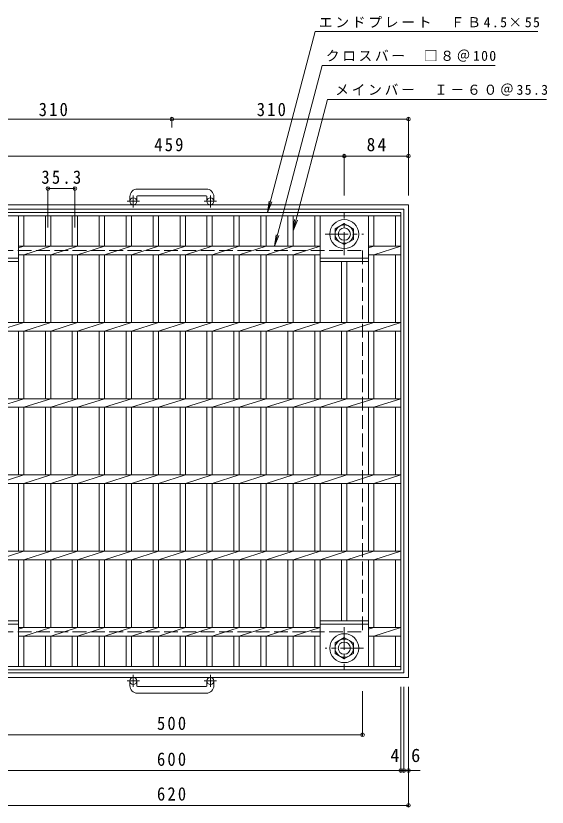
# Model space of a CAD drawing. Units: millimetres at full size, sheet at 1:6. Extents: x -920 to 1063, y -823 to 799.
# Drawn here: x -565 to 132, y -239 to 799 of the extents above; entities that cross this region are included whole.
import ezdxf
from ezdxf.enums import TextEntityAlignment as Align

# ---------------------------------------------------------------- set-up
doc = ezdxf.new("R2010")
doc.units = ezdxf.units.MM
doc.header["$LTSCALE"] = 6
doc.header["$PDMODE"] = 32
doc.header["$PDSIZE"] = 4.8
doc.linetypes.add('CHAIN1', pattern=[8, 5, -1, 1, -1])
doc.linetypes.add('DASHED3', pattern=[4, 3, -1])
for name, color, linetype, lineweight in [('E-1', 2, 'Continuous', 9), ('E-2', 3, 'Continuous', 9), ('E-4', 7, 'Continuous', 9), ('E-5', 7, 'Continuous', 9)]:
    doc.layers.add(name, color=color, linetype=linetype, lineweight=lineweight)
doc.styles.add('ＭＳ ゴシック', font='')
doc.styles.get('ＭＳ ゴシック').set_extended_font_data('MS Gothic')

msp = doc.modelspace()

# ---------------------------------------------------------------- linework, layer by layer
at = {"layer": 'E-1'}
for p, q in [((-315.212, 572.027), (-405.212, 572.027)), ((-415.212, 562.028), (-415.212, 555.928)), ((-406.213, 562.028), (-406.213, 555.928)), ((-405.212, 563.028), (-315.212, 563.028)), ((-314.212, 562.028), (-314.212, 555.928)), ((-305.212, 562.028), (-305.212, 555.928)), ((-670.212, 551.428), (-50.212, 551.428)), ((-50.212, 551.428), (-50.212, -68.572)), ((-664.212, 545.428), (-56.212, 545.428)), ((-56.212, 545.428), (-56.212, -62.572)), ((-146.212, 519.856), (-134.212, 526.784)), ((-146.212, 506), (-146.212, 519.856)), ((-134.212, 526.784), (-122.212, 519.856)), ((-122.212, 519.856), (-122.212, 506)), ((-134.212, 499.071), (-146.212, 506)), ((-122.212, 506), (-134.212, 499.071)), ((-670.212, -68.572), (-50.212, -68.572)), ((-664.212, -62.572), (-56.212, -62.572)), ((-415.212, -79.173), (-415.212, -73.073)), ((-406.213, -79.173), (-406.213, -73.073)), ((-405.212, -80.173), (-315.212, -80.173)), ((-314.212, -79.173), (-314.212, -73.073)), ((-305.212, -79.173), (-305.212, -73.073)), ((-315.212, -89.173), (-405.212, -89.173))]:
    msp.add_line(p, q, dxfattribs=at)
at = {"layer": 'E-1', "linetype": 'CHAIN1'}
for p, q in [((-410.712, 547.82), (-410.712, 563.418)), ((-309.712, 547.82), (-309.712, 563.418)), ((-402.549, 555.928), (-418.956, 555.928)), ((-301.549, 555.928), (-317.956, 555.928)), ((-134.212, 485.291), (-134.212, 540.565)), ((-159.348, 512.928), (-109.075, 512.928)), ((-134.212, -2.436), (-134.212, -57.71)), ((-109.075, -30.073), (-159.349, -30.073)), ((-410.712, -64.966), (-410.712, -80.563)), ((-309.712, -64.966), (-309.712, -80.563)), ((-402.549, -73.073), (-418.956, -73.073)), ((-301.549, -73.073), (-317.956, -73.073))]:
    msp.add_line(p, q, dxfattribs=at)
at = {"layer": 'E-1', "linetype": 'DASHED3'}
for p, q in [((-610.212, 491.428), (-110.212, 491.428)), ((-110.212, 491.428), (-110.212, -8.573)), ((-610.212, -8.573), (-110.212, -8.573))]:
    msp.add_line(p, q, dxfattribs=at)
at = {"layer": 'E-1'}
msp.add_lwpolyline([(-146.212, -37.001), (-146.212, -23.145), (-134.212, -16.216), (-122.212, -23.145), (-122.212, -37.001), (-134.212, -43.929)], close=True, dxfattribs=at)
for centre, radius in [((-410.712, 555.928), 4.5), ((-309.712, 555.928), 4.5), ((-134.212, 512.928), 19), ((-134.212, 512.928), 12), ((-134.212, 512.928), 8), ((-134.212, -30.073), 19), ((-134.212, -30.073), 12), ((-134.212, -30.073), 8), ((-410.712, -73.073), 4.5), ((-309.712, -73.073), 4.5)]:
    msp.add_circle(centre, radius, dxfattribs=at)
for centre, radius, start, end in [((-405.212, 562.028), 10, 90, 180), ((-315.212, 562.028), 10, 0, 90), ((-405.212, 562.028), 1, 90, 180), ((-315.212, 562.028), 1, 0, 90), ((-405.212, -79.173), 10, 180, 270), ((-405.212, -79.173), 1, 180, 270), ((-315.212, -79.173), 10, 270, 0), ((-315.212, -79.173), 1, 270, 0)]:
    msp.add_arc(centre, radius, start, end, dxfattribs=at)
at = {"layer": 'E-2'}
for p, q in [((-660.211, 541.428), (-60.212, 541.428)), ((-60.212, -58.573), (-60.212, 541.428)), ((-660.211, 536.928), (-60.212, 536.928)), ((-561.411, 397.078), (-561.411, 536.928)), ((-554.411, 497.077), (-554.411, 536.928)), ((-526.011, 497.077), (-526.011, 536.928)), ((-519.011, 497.077), (-519.011, 536.928)), ((-490.712, 497.077), (-490.712, 536.928)), ((-483.712, 497.077), (-483.712, 536.928)), ((-455.411, 497.077), (-455.411, 536.928)), ((-448.411, 497.077), (-448.411, 536.928)), ((-420.111, 497.077), (-420.111, 536.928)), ((-413.111, 497.077), (-413.111, 536.928)), ((-384.812, 497.077), (-384.812, 536.928)), ((-377.812, 497.077), (-377.812, 536.928)), ((-349.511, 497.077), (-349.511, 536.928)), ((-342.511, 497.077), (-342.511, 536.928)), ((-314.211, 497.077), (-314.211, 536.928)), ((-307.211, 497.077), (-307.211, 536.928)), ((-278.912, 497.077), (-278.912, 536.928)), ((-271.912, 497.077), (-271.912, 536.928)), ((-243.612, 497.077), (-243.612, 536.928)), ((-236.612, 497.077), (-236.612, 536.928)), ((-208.311, 497.077), (-208.311, 536.928)), ((-201.311, 497.077), (-201.311, 536.928)), ((-173.012, 497.077), (-173.012, 536.928)), ((-166.012, 397.078), (-166.012, 536.928)), ((-102.412, 397.078), (-102.412, 536.928)), ((-95.412, 497.077), (-95.412, 536.928)), ((-67.212, 497.077), (-67.212, 536.928)), ((-561.411, 494.838), (-554.411, 497.078)), ((-561.411, 497.077), (-166.016, 497.077)), ((-554.411, 485.779), (-519.011, 497.078)), ((-519.012, 485.779), (-483.712, 497.078)), ((-483.712, 485.779), (-448.412, 497.078)), ((-448.412, 485.779), (-413.112, 497.078)), ((-413.112, 485.779), (-377.812, 497.078)), ((-377.813, 485.779), (-342.512, 497.078)), ((-342.513, 485.779), (-307.213, 497.078)), ((-307.213, 485.779), (-271.913, 497.078)), ((-271.913, 485.779), (-236.613, 497.078)), ((-236.613, 485.779), (-201.313, 497.078)), ((-201.313, 485.779), (-166.016, 497.077)), ((-102.412, 494.838), (-95.413, 497.078)), ((-102.412, 497.077), (-60.212, 497.077)), ((-95.412, 485.778), (-60.212, 497.077)), ((-625.011, 481.428), (-561.411, 481.428)), ((-561.411, 485.778), (-166.012, 485.778)), ((-554.411, 397.078), (-554.411, 485.778)), ((-526.011, 397.078), (-526.011, 485.778)), ((-519.011, 397.078), (-519.011, 485.778)), ((-490.712, 397.078), (-490.712, 485.778)), ((-483.712, 397.078), (-483.712, 485.778)), ((-455.411, 397.078), (-455.411, 485.778)), ((-448.411, 397.078), (-448.411, 485.778)), ((-420.111, 397.078), (-420.111, 485.778)), ((-413.111, 397.078), (-413.111, 485.778)), ((-384.812, 397.078), (-384.812, 485.778)), ((-377.812, 397.078), (-377.812, 485.778)), ((-349.511, 397.078), (-349.511, 485.778)), ((-342.511, 397.078), (-342.511, 485.778)), ((-314.211, 397.078), (-314.211, 485.778)), ((-307.211, 397.078), (-307.211, 485.778)), ((-278.912, 397.078), (-278.912, 485.778)), ((-271.912, 397.078), (-271.912, 485.778)), ((-243.612, 397.078), (-243.612, 485.778)), ((-236.612, 397.078), (-236.612, 485.778)), ((-208.311, 397.078), (-208.311, 485.778)), ((-201.311, 397.078), (-201.311, 485.778)), ((-173.012, 397.078), (-173.012, 485.778)), ((-166.016, 482.278), (-166.012, 482.279)), ((-166.012, 481.428), (-102.412, 481.428)), ((-102.412, 485.778), (-60.212, 485.778)), ((-95.412, 397.078), (-95.412, 485.778)), ((-67.212, 397.078), (-67.212, 485.778)), ((-625.011, 476.928), (-561.411, 476.928)), ((-166.012, 476.928), (-102.412, 476.928)), ((-137.712, 397.078), (-137.712, 476.928)), ((-130.712, 397.078), (-130.712, 476.928)), ((-660.211, 397.078), (-60.212, 397.078)), ((-589.711, 385.778), (-554.411, 397.078)), ((-554.411, 385.778), (-519.011, 397.078)), ((-519.012, 385.778), (-483.712, 397.078)), ((-483.712, 385.778), (-448.412, 397.078)), ((-448.412, 385.778), (-413.112, 397.078)), ((-413.112, 385.778), (-377.812, 397.078)), ((-377.813, 385.778), (-342.512, 397.078)), ((-342.513, 385.778), (-307.213, 397.078)), ((-307.213, 385.778), (-271.913, 397.078)), ((-271.913, 385.778), (-236.613, 397.078)), ((-236.613, 385.778), (-201.313, 397.078)), ((-201.313, 385.778), (-166.013, 397.078)), ((-166.013, 385.778), (-130.714, 397.078)), ((-130.714, 385.778), (-95.413, 397.078)), ((-95.412, 385.778), (-60.212, 397.078)), ((-660.211, 385.778), (-60.212, 385.778)), ((-561.411, 297.077), (-561.411, 385.778)), ((-554.411, 297.077), (-554.411, 385.778)), ((-526.011, 297.077), (-526.011, 385.778)), ((-519.011, 297.077), (-519.011, 385.778)), ((-490.712, 297.077), (-490.712, 385.778)), ((-483.712, 297.077), (-483.712, 385.778)), ((-455.411, 297.077), (-455.411, 385.778)), ((-448.411, 297.077), (-448.411, 385.778)), ((-420.111, 297.077), (-420.111, 385.778)), ((-413.111, 297.077), (-413.111, 385.778)), ((-384.812, 297.077), (-384.812, 385.778)), ((-377.812, 297.077), (-377.812, 385.778)), ((-349.511, 297.077), (-349.511, 385.778)), ((-342.511, 297.077), (-342.511, 385.778)), ((-314.211, 297.077), (-314.211, 385.778)), ((-307.211, 297.077), (-307.211, 385.778)), ((-278.912, 297.077), (-278.912, 385.778)), ((-271.912, 297.077), (-271.912, 385.778)), ((-243.612, 297.077), (-243.612, 385.778)), ((-236.612, 297.077), (-236.612, 385.778)), ((-208.311, 297.077), (-208.311, 385.778)), ((-201.311, 297.077), (-201.311, 385.778)), ((-173.012, 297.077), (-173.012, 385.778)), ((-166.012, 297.077), (-166.012, 385.778)), ((-137.712, 297.077), (-137.712, 385.778)), ((-130.712, 297.077), (-130.712, 385.778)), ((-102.412, 297.077), (-102.412, 385.778)), ((-95.412, 297.077), (-95.412, 385.778)), ((-67.212, 297.077), (-67.212, 385.778)), ((-660.211, 297.077), (-60.212, 297.077)), ((-589.711, 285.779), (-554.411, 297.078)), ((-554.411, 285.779), (-519.011, 297.078)), ((-519.012, 285.779), (-483.712, 297.078)), ((-483.712, 285.779), (-448.412, 297.078)), ((-448.412, 285.779), (-413.112, 297.078)), ((-413.112, 285.779), (-377.812, 297.078)), ((-377.813, 285.779), (-342.512, 297.078)), ((-342.513, 285.779), (-307.213, 297.078)), ((-307.213, 285.779), (-271.913, 297.078)), ((-271.913, 285.779), (-236.613, 297.078)), ((-236.613, 285.779), (-201.313, 297.078)), ((-201.313, 285.779), (-166.013, 297.078)), ((-166.013, 285.779), (-130.714, 297.078)), ((-130.714, 285.779), (-95.413, 297.078)), ((-95.412, 285.778), (-60.212, 297.077)), ((-660.211, 285.778), (-60.212, 285.778)), ((-561.411, 197.078), (-561.411, 285.778)), ((-554.411, 197.078), (-554.411, 285.778)), ((-526.011, 197.078), (-526.011, 285.778)), ((-519.011, 197.078), (-519.011, 285.778)), ((-490.712, 197.078), (-490.712, 285.778)), ((-483.712, 197.078), (-483.712, 285.778)), ((-455.411, 197.078), (-455.411, 285.778)), ((-448.411, 197.078), (-448.411, 285.778)), ((-420.111, 197.078), (-420.111, 285.778)), ((-413.111, 197.078), (-413.111, 285.778)), ((-384.812, 197.078), (-384.812, 285.778)), ((-377.812, 197.078), (-377.812, 285.778)), ((-349.511, 197.078), (-349.511, 285.778)), ((-342.511, 197.078), (-342.511, 285.778)), ((-314.211, 197.078), (-314.211, 285.778)), ((-307.211, 197.078), (-307.211, 285.778)), ((-278.912, 197.078), (-278.912, 285.778)), ((-271.912, 197.078), (-271.912, 285.778)), ((-243.612, 197.078), (-243.612, 285.778)), ((-236.612, 197.078), (-236.612, 285.778)), ((-208.311, 197.078), (-208.311, 285.778)), ((-201.311, 197.078), (-201.311, 285.778)), ((-173.012, 197.078), (-173.012, 285.778)), ((-166.012, 197.078), (-166.012, 285.778)), ((-137.712, 197.078), (-137.712, 285.778)), ((-130.712, 197.078), (-130.712, 285.778)), ((-102.412, 197.078), (-102.412, 285.778)), ((-95.412, 197.078), (-95.412, 285.778)), ((-67.212, 197.078), (-67.212, 285.778)), ((-660.211, 197.078), (-60.212, 197.078)), ((-589.711, 185.778), (-554.411, 197.078)), ((-554.411, 185.778), (-519.011, 197.078)), ((-519.012, 185.778), (-483.712, 197.078)), ((-483.712, 185.778), (-448.412, 197.078)), ((-448.412, 185.778), (-413.112, 197.078)), ((-413.112, 185.778), (-377.812, 197.078)), ((-377.813, 185.778), (-342.512, 197.078)), ((-342.513, 185.778), (-307.213, 197.078)), ((-307.213, 185.778), (-271.913, 197.078)), ((-271.913, 185.778), (-236.613, 197.078)), ((-236.613, 185.778), (-201.313, 197.078)), ((-201.313, 185.778), (-166.013, 197.078)), ((-166.013, 185.778), (-130.714, 197.078)), ((-130.714, 185.778), (-95.413, 197.078)), ((-95.412, 185.777), (-60.212, 197.078)), ((-660.211, 185.777), (-60.212, 185.777)), ((-561.411, 97.078), (-561.411, 185.777)), ((-554.411, 97.078), (-554.411, 185.777)), ((-526.011, 97.078), (-526.011, 185.777)), ((-519.011, 97.078), (-519.011, 185.777)), ((-490.712, 97.078), (-490.712, 185.777)), ((-483.712, 97.078), (-483.712, 185.777)), ((-455.411, 97.078), (-455.411, 185.777)), ((-448.411, 97.078), (-448.411, 185.777)), ((-420.111, 97.078), (-420.111, 185.777)), ((-413.111, 97.078), (-413.111, 185.777)), ((-384.812, 97.078), (-384.812, 185.777)), ((-377.812, 97.078), (-377.812, 185.777)), ((-349.511, 97.078), (-349.511, 185.777)), ((-342.511, 97.078), (-342.511, 185.777)), ((-314.211, 97.078), (-314.211, 185.777)), ((-307.211, 97.078), (-307.211, 185.777)), ((-278.912, 97.078), (-278.912, 185.777)), ((-271.912, 97.078), (-271.912, 185.777)), ((-243.612, 97.078), (-243.612, 185.777)), ((-236.612, 97.078), (-236.612, 185.777)), ((-208.311, 97.078), (-208.311, 185.777)), ((-201.311, 97.078), (-201.311, 185.777)), ((-173.012, 97.078), (-173.012, 185.777)), ((-166.012, 97.078), (-166.012, 185.777)), ((-137.712, 97.078), (-137.712, 185.777)), ((-130.712, 97.078), (-130.712, 185.777)), ((-102.412, 97.078), (-102.412, 185.777)), ((-95.412, 97.078), (-95.412, 185.777)), ((-67.212, 97.078), (-67.212, 185.777)), ((-660.211, 97.078), (-60.212, 97.078)), ((-589.711, 85.779), (-554.411, 97.078)), ((-554.411, 85.779), (-519.011, 97.078)), ((-519.012, 85.779), (-483.712, 97.078)), ((-483.712, 85.779), (-448.412, 97.078)), ((-448.412, 85.779), (-413.112, 97.078)), ((-413.112, 85.779), (-377.812, 97.078)), ((-377.813, 85.779), (-342.512, 97.078)), ((-342.513, 85.779), (-307.213, 97.078)), ((-307.213, 85.779), (-271.913, 97.078)), ((-271.913, 85.779), (-236.613, 97.078)), ((-236.613, 85.779), (-201.313, 97.078)), ((-201.313, 85.779), (-166.013, 97.078)), ((-166.013, 85.779), (-130.714, 97.078)), ((-130.714, 85.779), (-95.413, 97.078)), ((-95.412, 85.778), (-60.212, 97.078)), ((-660.211, 85.778), (-60.212, 85.778)), ((-561.411, -54.073), (-561.411, 85.778)), ((-554.411, -2.922), (-554.411, 85.778)), ((-526.011, -2.922), (-526.011, 85.778)), ((-519.011, -2.922), (-519.011, 85.778)), ((-490.712, -2.922), (-490.712, 85.778)), ((-483.712, -2.922), (-483.712, 85.778)), ((-455.411, -2.922), (-455.411, 85.778)), ((-448.411, -2.922), (-448.411, 85.778)), ((-420.111, -2.922), (-420.111, 85.778)), ((-413.111, -2.922), (-413.111, 85.778)), ((-384.812, -2.922), (-384.812, 85.778)), ((-377.812, -2.922), (-377.812, 85.778)), ((-349.511, -2.922), (-349.511, 85.778)), ((-342.511, -2.922), (-342.511, 85.778)), ((-314.211, -2.922), (-314.211, 85.778)), ((-307.211, -2.922), (-307.211, 85.778)), ((-278.912, -2.922), (-278.912, 85.778)), ((-271.912, -2.922), (-271.912, 85.778)), ((-243.612, -2.922), (-243.612, 85.778)), ((-236.612, -2.922), (-236.612, 85.778)), ((-208.311, -2.922), (-208.311, 85.778)), ((-201.311, -2.922), (-201.311, 85.778)), ((-173.012, -2.922), (-173.012, 85.778)), ((-166.012, -54.073), (-166.012, 85.778)), ((-137.712, 5.927), (-137.712, 85.778)), ((-130.712, 5.927), (-130.712, 85.778)), ((-102.412, -54.073), (-102.412, 85.778)), ((-95.412, -2.922), (-95.412, 85.778)), ((-67.212, -2.922), (-67.212, 85.778)), ((-561.411, 5.927), (-625.011, 5.927)), ((-561.411, 1.427), (-625.011, 1.427)), ((-102.412, 5.927), (-166.012, 5.927)), ((-102.412, 1.427), (-166.012, 1.427)), ((-554.411, -2.922), (-561.411, -5.163)), ((-166.013, -2.922), (-561.411, -2.922)), ((-554.411, -14.222), (-519.011, -2.922)), ((-519.012, -14.222), (-483.712, -2.922)), ((-483.712, -14.222), (-448.412, -2.922)), ((-448.412, -14.222), (-413.112, -2.922)), ((-413.112, -14.222), (-377.812, -2.922)), ((-377.813, -14.222), (-342.512, -2.922)), ((-342.513, -14.222), (-307.213, -2.922)), ((-307.213, -14.222), (-271.913, -2.922)), ((-271.913, -14.222), (-236.613, -2.922)), ((-236.613, -14.222), (-201.313, -2.922)), ((-201.313, -14.222), (-166.013, -2.922)), ((-95.413, -2.922), (-102.412, -5.162)), ((-60.212, -2.922), (-102.412, -2.922)), ((-95.412, -14.223), (-60.212, -2.922)), ((-166.012, -14.223), (-561.411, -14.223)), ((-554.411, -54.073), (-554.411, -14.223)), ((-526.011, -54.073), (-526.011, -14.223)), ((-519.011, -54.073), (-519.011, -14.223)), ((-490.712, -54.073), (-490.712, -14.223)), ((-483.712, -54.073), (-483.712, -14.223)), ((-455.411, -54.073), (-455.411, -14.223)), ((-448.411, -54.073), (-448.411, -14.223)), ((-420.111, -54.073), (-420.111, -14.223)), ((-413.111, -54.073), (-413.111, -14.223)), ((-384.812, -54.073), (-384.812, -14.223)), ((-377.812, -54.073), (-377.812, -14.223)), ((-349.511, -54.073), (-349.511, -14.223)), ((-342.511, -54.073), (-342.511, -14.223)), ((-314.211, -54.073), (-314.211, -14.223)), ((-307.211, -54.073), (-307.211, -14.223)), ((-278.912, -54.073), (-278.912, -14.223)), ((-271.912, -54.073), (-271.912, -14.223)), ((-243.612, -54.073), (-243.612, -14.223)), ((-236.612, -54.073), (-236.612, -14.223)), ((-208.311, -54.073), (-208.311, -14.223)), ((-201.311, -54.073), (-201.311, -14.223)), ((-173.012, -54.073), (-173.012, -14.223)), ((-166.016, -14.223), (-166.012, -14.221)), ((-60.212, -14.223), (-102.412, -14.223)), ((-95.412, -54.073), (-95.412, -14.223)), ((-67.212, -54.073), (-67.212, -14.223)), ((-60.212, -54.073), (-660.211, -54.073)), ((-60.212, -58.573), (-660.211, -58.573))]:
    msp.add_line(p, q, dxfattribs=at)
at = {"layer": 'E-4'}
for p, q in [((-360.212, 665.605), (-360.212, 652.621)), ((-50.212, 665.605), (-50.212, 563.428)), ((-670.212, 663.805), (-360.212, 663.805)), ((-360.212, 663.805), (-50.212, 663.805)), ((-593.211, 615.338), (-134.212, 615.338)), ((-134.212, 617.138), (-134.212, 563.428)), ((-134.212, 615.338), (-50.212, 615.338)), ((-522.611, 574.419), (-522.611, 521.541)), ((-522.611, 572.619), (-487.311, 572.619)), ((-487.311, 574.419), (-487.311, 521.541)), ((-60.262, -192.44), (-60.262, -80.572)), ((-56.212, -192.44), (-56.212, -80.572)), ((-50.212, -237.973), (-50.212, -80.572)), ((-110.212, -145.373), (-110.212, -86.573)), ((-610.212, -143.573), (-110.212, -143.573)), ((-660.162, -190.64), (-60.262, -190.64)), ((-60.262, -190.64), (-56.212, -190.64)), ((-56.212, -190.64), (-50.212, -190.64)), ((-50.212, -190.64), (-34.632, -190.64)), ((-670.212, -236.173), (-50.212, -236.173))]:
    msp.add_line(p, q, dxfattribs=at)
for p in [(-360.212, 663.805), (-50.212, 663.805), (-134.212, 615.338), (-50.212, 615.338), (-522.611, 572.619), (-487.311, 572.619), (-110.212, -143.573), (-60.262, -190.64), (-56.212, -190.64), (-50.212, -190.64), (-50.212, -236.173)]:
    msp.add_point(p, dxfattribs=at)
at = {"layer": 'E-5'}
for p, q in [((-234.838, 541.428), (-172.534, 778.417)), ((119.459, 778.417), (-172.534, 778.417)), ((-225.674, 497.077), (-163.41, 733.917)), ((63.339, 733.917), (-163.41, 733.917)), ((-201.311, 517.375), (-156.41, 689.418)), ((130.66, 689.418), (-156.41, 689.418)), ((-234.838, 541.428), (-232.88, 556.299)), ((-234.838, 541.428), (-229.098, 555.286)), ((-201.311, 517.375), (-199.354, 532.247)), ((-201.311, 517.375), (-195.571, 531.233)), ((-225.674, 497.077), (-223.716, 511.949)), ((-225.674, 497.077), (-219.934, 510.936))]:
    msp.add_line(p, q, dxfattribs=at)

# ---------------------------------------------------------------- texts
at = {"layer": 'E-4', "color": 2, "style": 'ＭＳ ゴシック'}
for s, p in [('4', (-73.849, -184.64)), ('6', (-46.632, -184.64))]:
    msp.add_text(s, height=17.6, dxfattribs=at).set_placement(p, align=Align.BOTTOM_LEFT)
at = {"layer": 'E-4', "color": 2, "char_height": 17.6, "attachment_point": 7, "style": 'ＭＳ ゴシック'}
for s, insert in [('\\T1.27;\\W0.9;310', (-534.712, 667.405)), ('\\T1.27;\\W0.9;310', (-248.936, 667.405)), ('\\T1.27;\\W0.9;459', (-383.212, 621.338)), ('\\T1.27;\\W0.95;84', (-104.962, 621.338)), ('\\T1.28;\\W0.9;35.3', (-531.211, 578.619)), ('\\T1.27;\\W0.9;500', (-379.712, -137.573)), ('\\T1.27;\\W0.9;600', (-379.712, -184.64)), ('\\T1.27;\\W0.9;620', (-379.712, -230.173))]:
    msp.add_mtext(s, dxfattribs=dict(at, insert=insert))
at = {"layer": 'E-5', "char_height": 13.2, "attachment_point": 7, "style": 'ＭＳ ゴシック'}
for s, insert in [('\\T1.2;エンドプレート\u3000ＦＢ4.5×55', (-167.534, 783.417)), ('\\T1.19;クロスバー\u3000□８＠100', (-158.41, 738.917)), ('\\T1.2;メインバー\u3000Ｉ－６０＠35.3', (-146.175, 694.418))]:
    msp.add_mtext(s, dxfattribs=dict(at, insert=insert))

doc.saveas('drawing.dxf')
